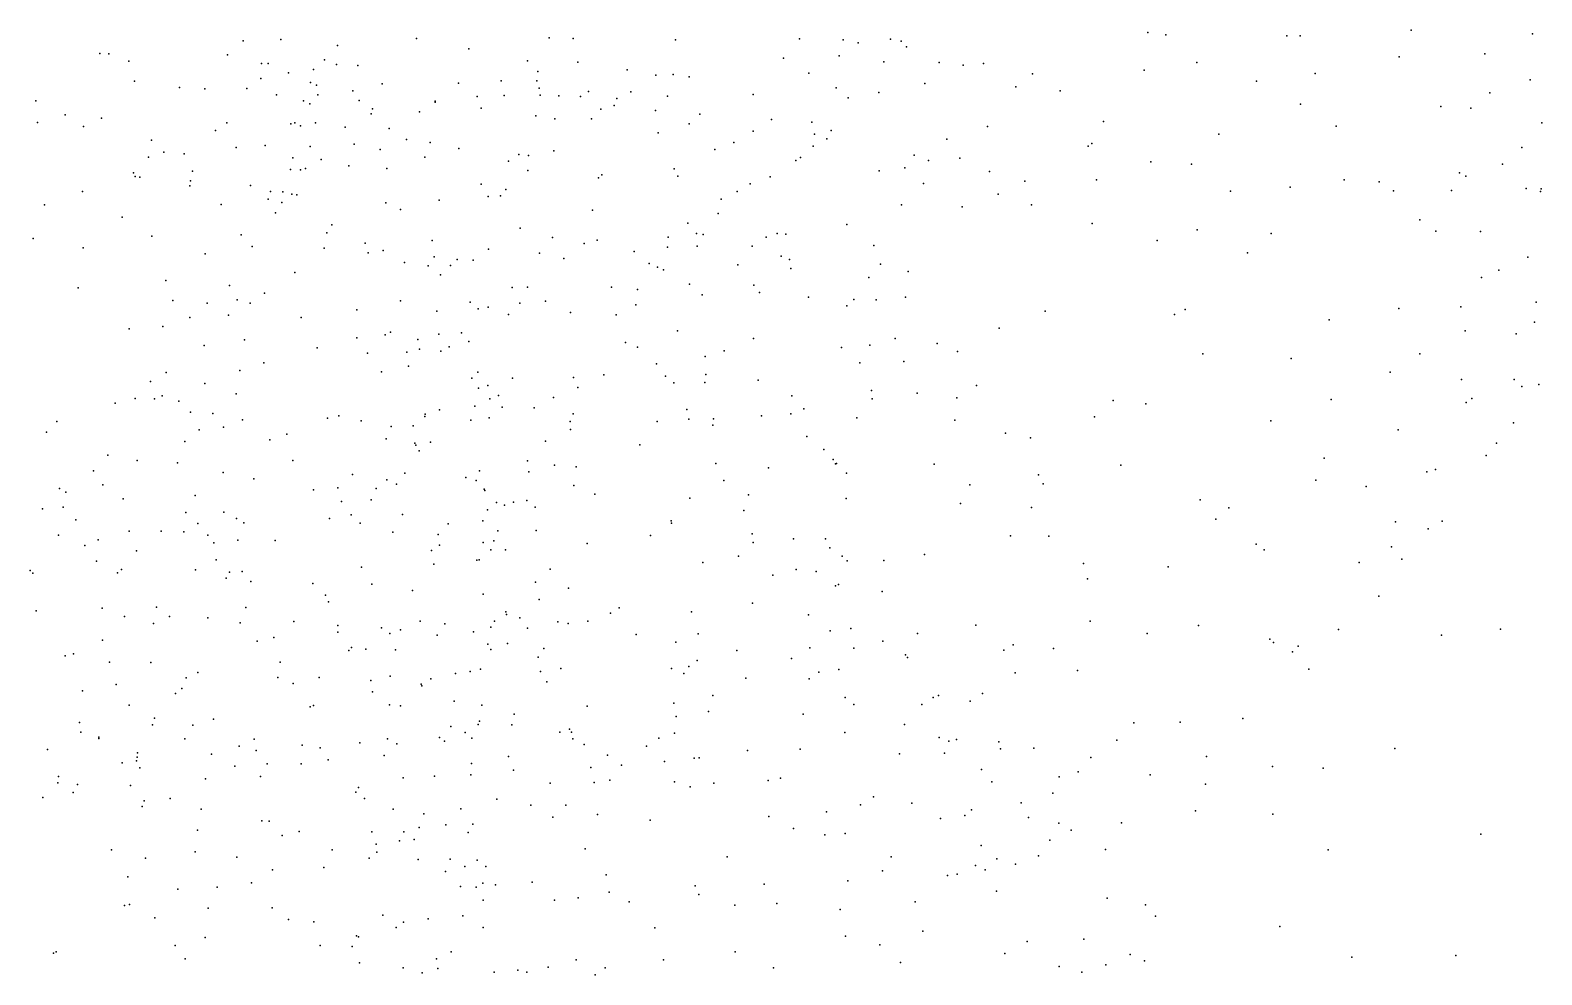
# Model space of a CAD drawing. Header units: metres. Extents: x -25 to 25, y -27.7 to 27.8.
# Drawn here: x 16.424 to 19.198, y -6.928 to -5.194 of the extents above; entities that cross this region are included whole.
import ezdxf

# ---------------------------------------------------------------- set-up
doc = ezdxf.new("R2010")
doc.units = ezdxf.units.M

msp = doc.modelspace()

# ---------------------------------------------------------------- linework, layer by layer
for p in [(16.8144, -5.2131, 13.6055), (16.8838, -5.2103, -11.1592), (17.133, -5.209, 12.4422), (17.376, -5.2075, -7.3374), (17.4204, -5.2087, -15.3638), (17.6081, -5.2113, 8.9455), (17.8356, -5.2093, 12.3674), (17.9158, -5.2111, -14.332), (18.0025, -5.2099, 7.7758), (18.0222, -5.2136, -13.8132), (18.4749, -5.1978, 9.3716), (18.5076, -5.2019, 4.6029), (18.7298, -5.204, 12.1901), (18.7541, -5.2037, 4.4079), (18.9578, -5.1935, 9.3865), (19.1803, -5.2002, 3.4838), (16.5517, -5.2361, 12.8181), (16.5683, -5.2366, 12.401), (16.7856, -5.2385, 14.849), (16.9879, -5.2217, 14.171), (17.2286, -5.2274, 9.4455), (17.9086, -5.2407, 8.6442), (17.943, -5.2166, -12.4733), (18.0317, -5.2238, 8.4491), (19.0931, -5.2371, 3.9127), (16.6049, -5.2506, -7.9821), (16.848, -5.2545, -3.4425), (16.8604, -5.2544, -0.8444), (16.9434, -5.2654, 12.4275), (16.964, -5.2481, 15.9117), (16.9857, -5.2567, 16.673), (17.0252, -5.2582, 4.1849), (17.3367, -5.2499, 9.2023), (17.3552, -5.2692, -16.0889), (17.4288, -5.2523, -15.7547), (17.5194, -5.2665, -9.1655), (17.8064, -5.2447, 7.4771), (17.9904, -5.2515, 9.6584), (18.0916, -5.2525, 8.2729), (18.1358, -5.2575, -12.685), (18.1733, -5.2544, 9.5042), (18.4677, -5.267, 12.2329), (18.5647, -5.2526, -9.6223), (18.936, -5.2426, 12.0768), (16.6154, -5.2868, 13.0316), (16.8469, -5.2823, 3.4052), (16.8981, -5.2717, -8.8731), (16.9384, -5.2897, -11.4242), (16.9495, -5.2941, 14.5163), (17.0699, -5.2922, -5.8976), (17.21, -5.2908, -7.4756), (17.2882, -5.2867, -2.5139), (17.3535, -5.2865, -15.1426), (17.5718, -5.2758, 12.4174), (17.6034, -5.2745, -12.6158), (17.633, -5.279, 4.7675), (17.8526, -5.2723, 9.8316), (18.0658, -5.2916, 4.7899), (18.2322, -5.2973, 12.2578), (18.263, -5.2737, -10.204), (18.6739, -5.2873, -12.7842), (18.7817, -5.273, -9.6069), (19.1762, -5.2847, 9.4853), (16.4342, -5.3232, -18.3157), (16.6981, -5.2984, 13.2465), (16.7446, -5.3014, 17.4275), (16.8215, -5.3005, 15.0101), (16.8758, -5.3123, 14.7306), (16.9256, -5.3229, 15.7034), (16.9515, -5.3119, 16.4326), (17.0156, -5.3046, -11.6438), (17.0275, -5.3227, 13.9925), (17.1668, -5.3237, -3.0805), (17.2439, -5.3154, -1.1128), (17.2933, -5.3135, 7.0548), (17.3576, -5.2996, -5.7353), (17.3594, -5.3125, 4.7231), (17.3936, -5.3137, -12.0808), (17.4336, -5.3152, -17.7591), (17.4483, -5.3059, -16.315), (17.5001, -5.319, 9.0819), (17.5263, -5.3065, -6.4456), (17.5932, -5.3144, -6.1492), (17.7504, -5.3115, -1.5263), (17.9031, -5.2992, -9.3662), (17.9246, -5.3174, 7.6395), (17.9809, -5.3078, -10.1286), (18.3138, -5.3045, -9.6557), (19.1022, -5.3082, -9.4014), (16.4881, -5.3491, 17.6439), (16.9371, -5.3289, 16.0445), (17.0498, -5.3467, 14.3955), (17.0518, -5.338, -11.2128), (17.1385, -5.3433, 4.5525), (17.1668, -5.3257, -11.915), (17.2513, -5.3369, 9.6326), (17.3518, -5.3508, -12.2834), (17.4711, -5.3385, -1.2959), (17.4955, -5.3314, 7.193), (17.5713, -5.3411, 10.0435), (17.6527, -5.3479, -16.9281), (18.7547, -5.3293, 9.4042), (19.0123, -5.3336, 9.4794), (19.0674, -5.3365, 11.9349), (16.437, -5.3632, 12.713), (16.5219, -5.3703, 6.9172), (16.5549, -5.355, -0.6474), (16.7637, -5.3775, 12.3931), (16.7844, -5.3636, -11.7252), (16.9019, -5.3651, 15.3051), (16.9093, -5.3633, 15.4848), (16.9196, -5.3692, -11.9047), (16.9474, -5.3633, 3.8524), (17.0019, -5.3714, 4.3676), (17.0825, -5.3738, -10.8453), (17.3863, -5.3563, -11.8231), (17.4536, -5.3564, -14.9426), (17.6332, -5.3655, 7.3201), (17.7505, -5.3789, 10.0491), (17.7843, -5.3576, -12.5454), (17.8584, -5.3621, 4.8333), (17.8939, -5.3775, -14.4696), (18.1807, -5.3705, -13.4757), (18.3931, -5.3613, 9.4532), (18.8203, -5.3697, -10.5296), (19.1976, -5.3637, 11.7446), (16.6463, -5.3955, -6.0235), (16.8552, -5.4054, 17.1975), (16.9377, -5.4069, 13.6895), (17.0185, -5.4025, -7.6536), (17.1141, -5.3942, -12.2546), (17.1578, -5.3995, -18.0316), (17.5762, -5.3816, -1.9485), (17.7153, -5.3994, -12.2893), (17.8608, -5.4065, 9.9222), (17.8632, -5.3846, 8.6995), (17.8858, -5.3931, 12.3459), (18.1058, -5.3934, 8.1543), (18.365, -5.4066, -12.9166), (18.3721, -5.4017, 4.7272), (18.6051, -5.3843, 9.4247), (16.641, -5.4268, -11.9312), (16.6692, -5.4174, -8.3748), (16.7065, -5.4204, 6.923), (16.802, -5.409, -8.6726), (16.9057, -5.4278, 6.9377), (16.9577, -5.4309, 15.1182), (17.0661, -5.4126, 6.9678), (17.1479, -5.4263, -8.9182), (17.2105, -5.4107, -2.7939), (17.3017, -5.434, 9.8728), (17.3206, -5.4218, -15.4408), (17.3382, -5.4234, -11.6293), (17.3849, -5.4149, 12.4288), (17.6801, -5.4126, 12.3937), (17.8288, -5.4324, -10.0493), (17.8376, -5.4269, 7.5234), (18.0458, -5.423, -9.6254), (18.0725, -5.4325, 7.9283), (18.1298, -5.4285, -13.904), (18.4805, -5.4351, -9.9691), (19.1612, -5.4091, -13.0434), (16.6135, -5.4554, 17.4696), (16.6162, -5.4623, -18.3145), (16.6251, -5.4631, -3.4462), (16.7214, -5.4521, 13.2077), (16.9017, -5.4494, 16.545), (16.9196, -5.4495, -18.2095), (16.9289, -5.4476, 12.4176), (17.0083, -5.4426, 14.738), (17.0785, -5.4474, 13.8928), (17.3368, -5.4512, -12.6183), (17.4725, -5.4591, 10.0939), (17.6053, -5.4482, -17.3862), (17.6125, -5.4612, -16.1457), (17.7818, -5.4625, -16.7749), (17.9817, -5.4515, 7.732), (18.0288, -5.4462, 12.2958), (18.1844, -5.4528, -9.8262), (18.5548, -5.4391, -10.1815), (19.0469, -5.4554, 4.0544), (19.0584, -5.4613, -10.9777), (19.1256, -5.4391, 9.6001), (16.5197, -5.4897, 3.0816), (16.7168, -5.4792, 3.2349), (16.7182, -5.4699, -8.1367), (16.8279, -5.4786, 13.409), (16.8648, -5.4897, 16.2311), (16.8876, -5.4903, 4.0598), (17.2513, -5.4761, -15.2331), (17.2966, -5.4857, -2.2951), (17.4667, -5.4644, 4.8869), (17.7211, -5.4893, -9.332), (17.7453, -5.4755, -16.3217), (18.0629, -5.4751, -14.1506), (18.2491, -5.4704, -10.0321), (18.3803, -5.4679, -13.1223), (18.6262, -5.4892, -12.9573), (18.7356, -5.4818, -10.302), (18.835, -5.4683, -10.0971), (18.8991, -5.4718, 12.0398), (18.9253, -5.4886, 4.2486), (19.032, -5.4876, 11.9219), (19.1691, -5.484, 3.7909), (19.1955, -5.4894, 3.1773), (19.1963, -5.4845, 3.4024), (16.4502, -5.5143, 12.3468), (16.7744, -5.5137, -0.7594), (16.8607, -5.5034, 17.0366), (16.8853, -5.5095, 3.4225), (16.904, -5.4945, 16.7598), (16.9132, -5.496, -12.2383), (17.0764, -5.5103, -1.0204), (17.1745, -5.5055, 7.0465), (17.2643, -5.4989, 9.6243), (17.2871, -5.4975, -5.765), (17.6917, -5.5036, -17.1752), (18.0225, -5.5142, 8.4451), (18.1339, -5.5178, 9.6767), (18.2002, -5.4946, 4.8132), (18.2611, -5.514, -13.6379), (16.5924, -5.5368, 6.9455), (16.8741, -5.5286, -3.4129), (17.1036, -5.5224, -11.0061), (17.4554, -5.524, -17.7144), (17.686, -5.5298, -1.4881), (18.9736, -5.5417, 9.609), (16.6468, -5.5716, 12.9358), (16.8112, -5.5692, 13.2805), (16.9681, -5.5652, 13.5609), (16.9774, -5.5505, 15.5547), (17.3231, -5.5569, -15.61), (17.3821, -5.5743, -14.9255), (17.5948, -5.5737, -10.0672), (17.6309, -5.5479, 9.0434), (17.6464, -5.5666, 7.3621), (17.6585, -5.5684, -6.2005), (17.7743, -5.5736, -9.5284), (17.7947, -5.5669, -16.1371), (17.8102, -5.5682, 10.1062), (17.9224, -5.55, 8.606), (18.3727, -5.5482, 9.5496), (18.5654, -5.5597, 9.5295), (18.7009, -5.5667, 4.4968), (19.0032, -5.5627, -10.271), (19.0849, -5.5633, 9.715), (16.429, -5.5759, 12.5251), (16.521, -5.593, 12.6606), (16.8313, -5.5905, -8.2923), (16.9634, -5.5937, -8.6006), (17.0385, -5.5844, 15.3076), (17.0442, -5.6019, -7.7809), (17.0714, -5.5976, 13.7036), (17.1614, -5.5796, -10.5393), (17.2649, -5.5952, -7.5024), (17.3584, -5.6025, 9.5163), (17.4401, -5.585, -9.0278), (17.4644, -5.5792, 7.2227), (17.5322, -5.5996, -12.06), (17.5936, -5.5918, 10.183), (17.6478, -5.59, -15.9373), (17.7485, -5.5902, 12.3507), (17.9722, -5.5887, 9.9352), (18.4921, -5.5793, 12.1585), (18.6575, -5.6021, 12.1065), (16.7447, -5.6043, 17.1975), (17.1104, -5.6199, 15.0094), (17.1544, -5.6263, 4.8561), (17.165, -5.6094, 14.5873), (17.1948, -5.6253, -3.1102), (17.2076, -5.6143, 12.4102), (17.2365, -5.6156, -11.4523), (17.4032, -5.6127, 10.181), (17.5594, -5.6217, -5.7512), (17.575, -5.6285, 9.2236), (17.7225, -5.6239, -5.9222), (17.8016, -5.6085, 4.9746), (17.8174, -5.6143, -14.5501), (17.9839, -5.6228, -16.384), (19.172, -5.6101, 11.6027), (16.6726, -5.6532, -5.9127), (16.9094, -5.6385, 15.896), (17.177, -5.6428, -15.4104), (17.5861, -5.6331, 5.011), (17.8199, -5.6308, 8.7566), (17.963, -5.6477, 7.7884), (18.0352, -5.6363, 12.2424), (19.0872, -5.6474, -10.4452), (19.1191, -5.6337, 9.8488), (16.5119, -5.6667, -3.3801), (16.7896, -5.662, 16.9674), (16.854, -5.6763, -0.87), (17.3084, -5.666, 7.1263), (17.3365, -5.6651, -12.5208), (17.4906, -5.6651, -15.7545), (17.538, -5.6692, -17.5483), (17.6335, -5.6594, -6.4189), (17.657, -5.6792, -17.365), (17.7518, -5.6613, -1.7062), (17.762, -5.6748, 7.4897), (17.8521, -5.6836, -9.9113), (18.0301, -5.6836, 8.2574), (16.6855, -5.6899, 3.087), (16.7483, -5.6948, 12.9766), (16.8035, -5.6884, 16.5156), (16.8274, -5.6947, 16.2556), (17.023, -5.7067, 12.3976), (17.1036, -5.6905, -11.1781), (17.1701, -5.7091, -2.7057), (17.231, -5.693, -10.3659), (17.2458, -5.705, 13.9902), (17.2644, -5.7019, 14.1975), (17.3223, -5.6948, -11.6812), (17.3695, -5.6911, -1.3136), (17.4156, -5.7114, -7.1821), (17.5351, -5.6979, -6.9256), (17.9226, -5.6994, 8.5386), (17.935, -5.6878, 10.0541), (17.9762, -5.6887, -16.8834), (18.2861, -5.7094, -13.8223), (18.5435, -5.7059, -13.3152), (18.9356, -5.7041, 9.7754), (19.0489, -5.7011, 3.9732), (19.1871, -5.693, 10.052), (16.667, -5.7371, 17.1571), (16.7168, -5.721, -3.4128), (16.7878, -5.7167, 16.695), (16.9212, -5.7209, 13.3326), (17.3015, -5.7153, 9.7134), (17.4992, -5.716, 12.3686), (18.202, -5.7403, 12.1764), (18.5236, -5.7156, 9.67), (18.8073, -5.7249, -13.1796), (19.1844, -5.7295, 3.3558), (16.6053, -5.7416, -18.4059), (16.8173, -5.7621, -18.328), (17.0232, -5.7581, -12.315), (17.0755, -5.7527, -8.5173), (17.085, -5.7478, 7.005), (17.1349, -5.761, -15.1385), (17.1739, -5.7513, 15.152), (17.2153, -5.7491, 14.8456), (17.2287, -5.7647, 10.0239), (17.5161, -5.767, -14.7664), (17.6119, -5.7454, -9.5142), (17.7513, -5.7596, 12.2922), (18.011, -5.7596, 8.0485), (18.088, -5.7687, -14.1165), (19.057, -5.7451, 9.9515), (19.1505, -5.7508, -13.3139), (16.743, -5.7721, 4.2629), (16.9502, -5.7763, -3.3767), (17.0429, -5.7862, 15.6831), (17.1147, -5.7845, 13.6263), (17.1384, -5.7791, 15.3586), (17.1774, -5.7829, -2.5028), (17.1927, -5.7747, -1.2065), (17.5384, -5.7751, -1.8599), (17.6626, -5.7922, -9.9902), (17.6971, -5.7819, -9.7567), (17.9126, -5.7761, -15.947), (17.9643, -5.7714, 8.3905), (18.1254, -5.7835, -16.6267), (18.5755, -5.7876, 12.028), (18.7378, -5.7962, 9.788), (18.9739, -5.7878, 11.7298), (16.6736, -5.8216, 16.9857), (16.8083, -5.818, 16.3623), (16.8524, -5.804, 13.1296), (17.0686, -5.8208, -18.2468), (17.1178, -5.8103, -11.4709), (17.2452, -5.8212, 13.8845), (17.5729, -5.8061, 9.4235), (17.9464, -5.804, -17.0986), (18.0272, -5.8014, 12.1864), (18.9196, -5.8212, 9.9313), (16.6449, -5.8383, 2.9371), (16.744, -5.8418, 12.7637), (17.2344, -5.8324, 10.3073), (17.2467, -5.8505, -18.1113), (17.2639, -5.8457, 9.8492), (17.3088, -5.8321, 7.125), (17.4207, -5.8313, 10.4024), (17.4286, -5.8493, -9.2086), (17.4766, -5.8264, 9.5544), (17.5897, -5.8287, 10.3235), (17.6049, -5.8411, 12.2948), (17.6616, -5.8403, -6.2755), (17.6636, -5.8255, 7.4171), (17.7596, -5.8362, 9.0502), (18.1602, -5.8457, -16.2958), (19.0506, -5.8345, 10.1157), (19.1469, -5.8348, 10.3839), (19.1612, -5.8478, 11.2422), (19.1921, -5.844, 10.5394), (16.58, -5.8783, 17.1814), (16.6164, -5.8694, -12.0322), (16.6517, -5.8701, 6.944), (16.6662, -5.8649, 12.5664), (16.6964, -5.8744, 4.0097), (16.8019, -5.861, 3.2547), (17.2674, -5.87, 14.682), (17.2833, -5.8643, 14.0656), (17.3839, -5.8675, 9.6951), (17.8215, -5.8647, -14.4463), (17.9678, -5.8547, 8.2111), (17.9688, -5.8704, 10.1241), (18.0512, -5.8599, 4.9363), (18.1244, -5.8682, -16.8395), (18.4111, -5.8734, 12.0293), (18.4711, -5.8794, 4.686), (18.8109, -5.8717, 11.8259), (19.0589, -5.8768, 11.4519), (19.0693, -5.8695, 3.8057), (16.7183, -5.8949, -10.9641), (16.7587, -5.8974, 3.728), (16.9697, -5.9054, 16.0033), (16.9904, -5.9013, -11.6271), (17.1481, -5.9026, -10.5062), (17.1485, -5.8986, 10.0282), (17.1747, -5.8905, -11.7635), (17.2398, -5.8838, 15.0562), (17.2661, -5.9048, 14.8623), (17.2902, -5.8854, 14.5134), (17.3485, -5.8866, -12.2424), (17.4199, -5.8977, -6.0568), (17.6288, -5.8896, -14.6118), (17.6326, -5.9077, -6.8605), (17.6776, -5.9071, 9.3502), (17.7656, -5.9013, -17.3669), (17.8195, -5.8978, 7.6436), (17.8434, -5.8884, 8.8254), (17.9409, -5.9051, 7.992), (18.3769, -5.9031, 9.9488), (16.454, -5.9311, -3.306), (16.4728, -5.9119, 6.921), (16.7336, -5.9274, 16.5085), (16.7786, -5.9219, -5.8788), (16.8133, -5.9088, 4.5715), (16.8946, -5.9353, 6.9491), (17.0312, -5.9107, -15.5277), (17.086, -5.9208, -5.9308), (17.1263, -5.9199, 15.6053), (17.2325, -5.9094, -3.0127), (17.4144, -5.9117, 12.3042), (17.4154, -5.9262, -7.2313), (17.5742, -5.9118, -17.6449), (17.6767, -5.9185, -15.6939), (18.1207, -5.9096, 10.073), (18.2136, -5.9332, 12.0654), (18.7006, -5.9107, 9.9848), (18.9343, -5.9272, 10.2422), (19.146, -5.9143, 3.5149), (16.7079, -5.9483, -10.7295), (16.8634, -5.9452, 12.3753), (17.0772, -5.9438, -8.1774), (17.1295, -5.9515, 12.3426), (17.1317, -5.9553, 13.5501), (17.1586, -5.9495, -12.08), (17.3692, -5.948, 5.0356), (17.5425, -5.9545, -10.1485), (17.8487, -5.9395, 10.2054), (18.2592, -5.9417, 4.8238), (19.1144, -5.9514, 11.0998), (16.5665, -5.9734, 17.0459), (16.6199, -5.9832, 16.8013), (16.694, -5.9877, 4.3107), (16.9058, -5.9835, 13.0775), (17.1378, -5.9658, 10.4229), (17.3364, -5.984, -14.8166), (17.6821, -5.989, -6.5131), (17.8802, -5.9635, 8.6708), (17.8976, -5.9815, 12.1544), (17.9016, -5.9894, 8.5029), (17.9035, -5.9891, -15.797), (18.0828, -5.9899, -14.07), (18.7986, -5.9792, 10.1836), (19.0953, -5.9742, 10.7905), (16.5402, -6.0021, -11.4817), (16.778, -6.0052, 12.6832), (16.834, -6.0169, 12.8534), (17.015, -6.0091, 13.2827), (17.0785, -6.0186, 15.8892), (17.1112, -6.0069, -7.8843), (17.2235, -6.0144, 15.3431), (17.2482, -6.0021, -2.3225), (17.3391, -6.0045, 14.4138), (17.3858, -5.9922, -1.5393), (17.4255, -5.995, 10.4887), (17.7784, -5.9967, 9.2311), (17.922, -6.0067, 8.3098), (18.2741, -6.0097, 10.1118), (18.4252, -5.9917, 10.0662), (18.9864, -6.0043, 11.3872), (19.0023, -6, 10.5452), (16.4777, -6.0351, 17.1964), (16.4893, -6.0414, -18.5055), (16.5572, -6.0279, -0.8451), (16.9437, -6.0372, 10.3448), (16.9881, -6.0336, 12.3298), (17.0587, -6.0347, -3.3481), (17.096, -6.0267, -15.0741), (17.2421, -6.0201, -6.1239), (17.2567, -6.0359, -8.8031), (17.2579, -6.0383, 13.8105), (17.4216, -6.0295, -15.5824), (17.4602, -6.0451, 7.1881), (17.6966, -6.02, 7.4395), (17.7418, -6.0462, 5.0439), (18.1482, -6.0283, -16.033), (18.2825, -6.0264, -16.3986), (18.783, -6.0192, 4.2707), (18.8756, -6.0312, 11.5485), (16.4466, -6.0723, -10.4377), (16.4841, -6.0693, 6.8722), (16.5943, -6.054, -6.6806), (16.7265, -6.0474, 12.4289), (16.9948, -6.0588, 6.9546), (17.0493, -6.0553, 4.8763), (17.2627, -6.0737, 7.0547), (17.2797, -6.0602, 10.572), (17.294, -6.0655, 13.9596), (17.3106, -6.06, 14.8266), (17.3349, -6.0566, 9.7982), (17.3502, -6.069, 14.2134), (17.634, -6.0523, 12.1936), (17.9212, -6.0534, -14.2151), (18.1311, -6.0623, -16.9673), (18.2614, -6.0699, 11.9564), (18.5709, -6.0554, 11.8259), (18.6236, -6.0701, 10.2113), (16.5078, -6.0924, -6.4295), (16.7093, -6.0789, 16.5733), (16.7312, -6.0993, -6.0399), (16.7791, -6.0784, 6.9226), (16.8025, -6.09, 3.3809), (16.8161, -6.0979, 16.4265), (16.9729, -6.0898, 16.1996), (17.013, -6.0832, -6.1017), (17.0293, -6.0986, 10.5366), (17.1072, -6.0826, -8.4441), (17.191, -6.0998, -1.3648), (17.2545, -6.0944, -7.5247), (17.5999, -6.094, 10.4443), (17.6007, -6.0984, -7.0718), (17.7334, -6.0751, 9.3601), (18.5992, -6.091, 4.5296), (18.9291, -6.0957, 3.9336), (19.0149, -6.0946, 3.6516), (16.4759, -6.1204, -10.0024), (16.5487, -6.129, 16.8801), (16.6055, -6.1129, -8.1165), (16.6642, -6.1131, -7.1674), (16.7058, -6.1144, 3.7156), (16.7498, -6.1203, 12.5743), (16.8048, -6.1295, -18.6768), (17.0891, -6.115, 13.411), (17.1724, -6.1195, 15.7734), (17.2818, -6.1123, -2.9156), (17.3523, -6.1119, -9.3751), (17.5624, -6.121, -14.4928), (17.7489, -6.1179, -6.7206), (17.8244, -6.127, 7.641), (17.883, -6.1271, 9.0054), (18.2226, -6.1215, -13.8891), (18.2931, -6.1226, -16.5937), (18.989, -6.1088, 11.0692), (16.5241, -6.1397, -7.592), (16.6187, -6.1491, 2.8851), (16.761, -6.1344, 10.4036), (16.8736, -6.13, -10.2964), (17.1603, -6.1486, 9.9617), (17.175, -6.1387, 13.5446), (17.2549, -6.1339, -3.1491), (17.269, -6.1475, 15.1961), (17.2745, -6.1311, -1.7213), (17.2962, -6.1471, -18.5045), (17.4457, -6.136, -18.1021), (17.7504, -6.1339, -17.5905), (17.8913, -6.1437, 7.8713), (18.0647, -6.1557, 11.9671), (18.6737, -6.1367, 11.6658), (18.688, -6.1475, 10.3993), (18.9216, -6.1416, 11.2868), (16.5457, -6.168, -18.6981), (16.5913, -6.1832, 6.8483), (16.7273, -6.1844, -0.994), (16.7652, -6.1656, -7.7579), (17.0317, -6.1791, -7.7835), (17.1646, -6.1735, 6.981), (17.2432, -6.1661, -1.9817), (17.2476, -6.1656, 15.3694), (17.3782, -6.1826, 14.6575), (17.6583, -6.1708, 7.2815), (17.7235, -6.159, 10.3628), (17.8297, -6.1833, 12.0199), (17.9138, -6.1591, 8.3737), (17.9231, -6.1677, 8.1649), (17.9903, -6.1669, 10.2295), (18.3567, -6.1723, 11.8299), (18.5123, -6.1787, 10.2937), (18.8628, -6.1706, 10.6573), (18.9407, -6.1643, 10.8707), (16.4239, -6.1854, 17.1296), (16.4285, -6.1904, -2.3713), (16.5842, -6.1899, 10.5291), (16.7835, -6.1995, -3.3667), (16.7893, -6.1886, 10.5687), (16.8129, -6.1869, -10.0796), (16.829, -6.2056, 10.2161), (16.9425, -6.2089, 10.6018), (17.0506, -6.2103, 10.0513), (17.3512, -6.2066, -6.4037), (17.7867, -6.1937, 7.4349), (17.8663, -6.1873, 9.1478), (17.9069, -6.2112, 8.6512), (18.3643, -6.2004, 10.2359), (16.9658, -6.2306, 13.0757), (17.1252, -6.2221, -18.8152), (17.255, -6.2285, 13.739), (17.358, -6.2386, -15.5725), (17.4116, -6.218, 9.7525), (17.9018, -6.2132, 8.8697), (17.9873, -6.2238, -17.2805), (18.8987, -6.2327, 11.0302), (16.435, -6.2595, 6.7235), (16.5557, -6.2542, -3.039), (16.6558, -6.2526, -8.4737), (16.8197, -6.2531, -9.8136), (16.9715, -6.2428, -1.2035), (17.2968, -6.2612, 15.0372), (17.2981, -6.2659, 12.1786), (17.4885, -6.2634, -10.1729), (17.5048, -6.2539, 10.6433), (17.6371, -6.2613, 7.0666), (17.7494, -6.2451, 7.171), (17.8519, -6.2668, -14.0978), (16.5969, -6.2695, 3.8809), (16.65, -6.2826, -9.6331), (16.6794, -6.2695, 4.4525), (16.7496, -6.2722, 16.5791), (16.8094, -6.2813, -7.4767), (16.9076, -6.2787, -18.9329), (16.9884, -6.2864, -8.519), (17.0683, -6.2908, -9.9938), (17.1036, -6.2944, 16.1613), (17.1393, -6.2781, -7.6218), (17.185, -6.2831, 15.9766), (17.2689, -6.2893, -2.4855), (17.2757, -6.2783, -10.1714), (17.3224, -6.2725, 6.9626), (17.3361, -6.2912, 14.0003), (17.3918, -6.2796, 14.1918), (17.4108, -6.2825, 14.5411), (17.4474, -6.2786, -7.314), (17.892, -6.296, 7.2098), (17.9295, -6.292, -17.5391), (18.1588, -6.2855, 10.2753), (18.3687, -6.2781, 4.7071), (18.5678, -6.2864, 10.4181), (18.8244, -6.2935, 4.0375), (19.1221, -6.2928, 3.4129), (16.5564, -6.3133, 16.8428), (16.8404, -6.3148, 12.2283), (16.871, -6.3086, 6.8525), (16.9883, -6.2986, 16.3421), (17.0839, -6.3007, 10.7049), (17.1706, -6.304, -14.8301), (17.2373, -6.2977, 15.5502), (17.2636, -6.3207, 15.2581), (17.2999, -6.3191, -9.215), (17.5358, -6.3029, -14.3188), (17.6084, -6.3168, 9.5688), (17.6496, -6.3013, 10.5262), (17.9886, -6.315, 8.0665), (18.0522, -6.3011, 11.8287), (18.2275, -6.3219, -16.0986), (18.4736, -6.3011, 11.6472), (18.6987, -6.3115, 10.5805), (18.7054, -6.3176, 11.4226), (18.7508, -6.324, 4.2525), (19.0139, -6.3042, -13.435), (16.4878, -6.3421, -8.5984), (16.5036, -6.3381, 4.0838), (17.0085, -6.3322, -15.0636), (17.0135, -6.3264, -3.362), (17.0398, -6.3297, 13.2302), (17.0942, -6.331, -9.6756), (17.2691, -6.3301, 4.975), (17.3562, -6.3442, -2.8084), (17.3666, -6.3285, -9.7661), (17.6475, -6.3505, -7.0687), (17.7203, -6.3319, 9.4568), (17.8207, -6.347, 11.8485), (17.8543, -6.3275, 4.9563), (17.9353, -6.3277, 10.3447), (18.0301, -6.3399, 7.5042), (18.034, -6.3451, 7.3326), (18.2107, -6.3315, 11.7433), (18.3015, -6.3288, -16.3162), (18.7401, -6.3344, -13.3795), (16.5692, -6.3536, -19.2234), (16.6454, -6.3543, 3.5939), (16.7317, -6.3723, -9.4583), (16.8827, -6.3537, 10.1397), (17.0843, -6.3795, -1.3736), (17.2042, -6.3744, 13.5795), (17.2313, -6.3709, 6.883), (17.25, -6.3664, 15.7162), (17.3601, -6.3705, -18.8878), (17.3976, -6.3653, 14.7925), (17.6009, -6.3651, 6.9243), (17.6235, -6.3747, -6.6956), (17.6324, -6.3616, -18.3161), (17.871, -6.3717, 9.214), (17.908, -6.3671, 9.0339), (18.2315, -6.3729, -13.7436), (18.3457, -6.3692, 10.3579), (18.7704, -6.3664, 10.8064), (16.5196, -6.406, 12.2766), (16.5814, -6.3945, 10.7934), (16.7022, -6.4018, 12.5549), (16.7103, -6.3822, 10.2236), (16.8782, -6.382, 16.4898), (16.9062, -6.3929, 10.7492), (16.9538, -6.3815, 13.0269), (17.0488, -6.3871, -6.4643), (17.141, -6.3941, 12.1486), (17.1428, -6.3968, -1.6316), (17.1592, -6.3842, -2.0891), (17.3716, -6.3896, -3.0776), (17.7372, -6.3832, -18.1094), (17.8532, -6.3844, 6.9978), (16.6053, -6.4325, 12.4292), (16.6906, -6.4114, 3.174), (16.944, -6.433, -7.2036), (17.0521, -6.408, -19.0445), (17.0831, -6.4322, 10.0244), (17.1036, -6.4337, 16.2335), (17.2021, -6.4255, 10.8498), (17.2528, -6.4324, 15.3867), (17.4456, -6.4342, 10.8518), (17.605, -6.4289, 11.8716), (17.6767, -6.4151, -14.0556), (17.9194, -6.4183, 8.8768), (17.9353, -6.4312, -17.8893), (18.06, -6.4315, 4.8485), (18.0807, -6.4185, 7.8246), (18.0905, -6.4146, 7.1846), (18.1488, -6.4255, 7.5673), (18.1714, -6.4112, 10.3723), (16.6517, -6.4562, 16.7196), (16.7602, -6.4583, 10.835), (16.9378, -6.4357, -6.7836), (17.2484, -6.4619, 15.8479), (17.3118, -6.4493, 13.9322), (17.6095, -6.4533, 4.9859), (17.6684, -6.4439, -18.5766), (17.8425, -6.4488, 11.7164), (18.6488, -6.4573, 11.2691), (16.5144, -6.4643, 12.1047), (16.5169, -6.4824, -19.616), (16.6484, -6.4685, 6.6673), (16.7222, -6.469, -1.0925), (17.196, -6.472, 16.091), (17.2219, -6.4827, -14.4002), (17.246, -6.4682, 12.0524), (17.3075, -6.4684, -15.5659), (17.3955, -6.4823, 9.7607), (17.4135, -6.4766, 14.2073), (17.4169, -6.4822, -6.646), (17.6062, -6.4839, 10.8476), (17.9185, -6.483, -13.8378), (18.0279, -6.468, 8.3425), (18.4493, -6.4647, 4.6002), (18.534, -6.4635, 11.4239), (16.4554, -6.5138, 10.9883), (16.5498, -6.4936, 4.4969), (16.5499, -6.4915, -8.7811), (16.7078, -6.4943, 12.081), (16.8072, -6.5077, -3.3147), (16.8351, -6.495, 4.7408), (16.8384, -6.5159, -9.2759), (16.9227, -6.5057, -15.2798), (16.956, -6.5106, 10.0767), (17.0287, -6.502, 13.1997), (17.0798, -6.4941, -14.7405), (17.0968, -6.5036, 4.8723), (17.1749, -6.4919, -7.4618), (17.184, -6.4985, -6.5829), (17.2343, -6.4933, -9.0028), (17.4193, -6.4945, 6.7576), (17.4401, -6.5047, -14.1044), (17.5546, -6.5081, 9.6129), (17.5775, -6.493, 6.7787), (17.7398, -6.5155, 9.4236), (17.8366, -6.5131, 9.2853), (18.0921, -6.492, -17.7078), (18.1096, -6.4986, -15.9846), (18.1237, -6.4954, 7.0332), (18.2015, -6.4998, 11.5644), (18.2041, -6.5125, 7.7606), (18.2657, -6.5115, -16.4851), (18.4179, -6.4967, 10.515), (18.928, -6.5121, 3.6347), (16.5929, -6.5386, 11.9685), (16.6189, -6.5348, -2.7026), (16.6201, -6.5279, 10.9384), (16.6207, -6.52, 10.2416), (16.7566, -6.5225, 12.6804), (16.7993, -6.5447, -19.2084), (16.8586, -6.5402, 12.0554), (16.9212, -6.5404, 6.6573), (16.9707, -6.5326, 16.4117), (17.0736, -6.5252, 6.6918), (17.2335, -6.5397, -2.4576), (17.3018, -6.5268, 11.025), (17.4829, -6.5244, 11.033), (17.5086, -6.5428, 11.7259), (17.5876, -6.5361, -18.8599), (17.642, -6.5297, 11.6282), (17.6516, -6.5294, -6.8916), (18.019, -6.5221, 11.5487), (18.1014, -6.5206, 8.2045), (18.3704, -6.5285, 11.4496), (18.5822, -6.5268, 10.7151), (18.7032, -6.5453, 4.2916), (16.4758, -6.5636, 11.8394), (16.6252, -6.5473, -2.9446), (16.7457, -6.5679, 16.6398), (16.8465, -6.5636, 12.8635), (17.1083, -6.5658, -1.9108), (17.1656, -6.563, 13.5308), (17.2326, -6.5607, 13.7152), (17.3109, -6.552, -19.0706), (17.4529, -6.5471, 14.4225), (17.4874, -6.5705, 11.2265), (17.6061, -6.573, 11.3473), (17.7781, -6.5709, 4.9296), (17.8009, -6.5668, 10.6949), (18.1692, -6.5504, 8.033), (18.1886, -6.5731, -17.0176), (18.3119, -6.5642, 7.398), (18.3468, -6.555, -13.5491), (18.4789, -6.5604, 11.2963), (18.7966, -6.5485, 3.969), (16.4744, -6.5753, -1.8986), (16.5029, -6.5928, 11.155), (16.5106, -6.5779, 3.0835), (16.6079, -6.5799, -9.1811), (17.0214, -6.5922, -15.0661), (17.0261, -6.5836, 11.9896), (17.3779, -6.5757, 11.8067), (17.4586, -6.5744, 14.6018), (17.6351, -6.5822, 11.1045), (17.6784, -6.5759, -15.6906), (17.9712, -6.6008, 10.6099), (18.3004, -6.5941, 10.5932), (18.5803, -6.5776, 11.0422), (16.447, -6.6019, 17.0393), (16.6291, -6.6187, -19.4633), (16.6328, -6.6079, 4.6726), (16.6805, -6.6041, -3.169), (16.7373, -6.6235, 6.5083), (17.037, -6.6041, 11.0381), (17.0898, -6.6232, 13.4103), (17.2143, -6.6231, 16.0582), (17.2801, -6.6052, 15.1276), (17.3424, -6.616, 11.2759), (17.4069, -6.6163, 4.9645), (17.885, -6.6282, 6.7419), (17.9477, -6.6156, 8.8551), (18.0417, -6.6124, -17.9651), (18.1512, -6.6245, 11.3928), (18.2421, -6.6117, -17.4477), (18.5621, -6.6267, 4.4627), (16.8487, -6.645, 16.5255), (16.8621, -6.6453, 10.1012), (17.1461, -6.6319, -14.2617), (17.1866, -6.652, 9.9121), (17.2361, -6.6512, 15.4386), (17.383, -6.6382, 14.1303), (17.465, -6.6332, 9.6883), (17.5612, -6.6438, 6.636), (17.7794, -6.637, 11.0761), (18.0942, -6.6408, 8.4446), (18.1387, -6.6354, 10.6192), (18.2556, -6.6386, -17.219), (18.3115, -6.6493, 7.0779), (18.4264, -6.6483, 10.7691), (18.7042, -6.6327, -13.3366), (16.7308, -6.6619, 11.131), (16.8862, -6.6719, -9.004), (16.9177, -6.6644, 6.4762), (17.051, -6.6652, -6.8689), (17.1018, -6.6819, -8.9293), (17.1095, -6.665, -3.3805), (17.1283, -6.6794, -1.5518), (17.1375, -6.6572, 16.1921), (17.2276, -6.6664, 11.7249), (17.8245, -6.6587, 10.921), (17.8823, -6.6708, 11.1946), (17.9196, -6.6683, 9.1277), (18.2951, -6.6802, 7.8866), (18.3339, -6.662, 7.6833), (19.086, -6.6694, 3.5285), (16.573, -6.6979, 11.5557), (16.7264, -6.702, 11.7765), (16.803, -6.7118, -1.1364), (16.978, -6.6981, -14.5209), (17.0589, -6.688, 11.8379), (17.0598, -6.7027, -14.8634), (17.442, -6.6965, 14.3647), (17.7025, -6.7107, -13.6925), (18.0038, -6.7108, 10.839), (18.1691, -6.6901, 11.2519), (18.274, -6.7094, 8.0406), (18.397, -6.6978, 7.2394), (18.8056, -6.698, 3.8068), (16.6352, -6.7134, 11.3438), (16.8686, -6.7348, 11.2771), (16.9627, -6.7304, 11.7239), (17.0456, -6.7132, 11.2604), (17.136, -6.7159, -2.3004), (17.1857, -6.7382, 13.7303), (17.1942, -6.7151, 11.5789), (17.2217, -6.7288, -15.236), (17.2439, -6.7172, 15.7386), (17.26, -6.7286, 6.4392), (17.988, -6.7366, 8.9964), (18.1584, -6.7267, 10.787), (18.1765, -6.7346, -16.648), (18.1975, -6.7146, -17.8147), (18.2317, -6.7246, 11.0902), (16.6031, -6.7475, -2.0427), (16.7669, -6.7667, 4.8077), (16.83, -6.759, 11.5243), (17.2135, -6.7652, 15.2974), (17.2422, -6.7669, -6.7899), (17.2544, -6.7591, -2.5483), (17.2775, -6.7624, 13.9729), (17.3451, -6.7573, 14.9449), (17.4808, -6.7438, -13.7534), (17.6441, -6.764, 9.5739), (17.7706, -6.7611, 9.459), (17.9241, -6.7551, -15.9729), (18.1073, -6.7453, 10.9751), (18.1247, -6.7431, 6.7932), (16.6948, -6.7705, 6.3572), (17.255, -6.7907, 15.1278), (17.3857, -6.7904, 14.1919), (17.4295, -6.7861, 14.7402), (17.4863, -6.7759, -6.879), (17.523, -6.7937, -7.092), (17.6509, -6.7801, -18.9521), (18.0475, -6.7934, 4.7833), (18.197, -6.7743, -13.5302), (18.4004, -6.7871, -13.4167), (16.597, -6.8004, 12.6398), (16.606, -6.7986, 10.2057), (16.6527, -6.8227, -2.2723), (16.7503, -6.8053, 12.8119), (16.8679, -6.8045, 16.4752), (17.0707, -6.8181, 16.228), (17.218, -6.8193, 15.8694), (17.717, -6.7998, 4.9119), (17.7942, -6.7966, 6.5942), (17.9102, -6.8078, -18.477), (18.4707, -6.7991, 7.4761), (18.4886, -6.8198, 7.3137), (16.8977, -6.8258, 13.0393), (16.9443, -6.8302, 6.2961), (17.0953, -6.8409, 13.6293), (17.1086, -6.8308, -1.7919), (17.1543, -6.8248, 9.9319), (17.2548, -6.841, -14.8843), (17.5698, -6.8412, 9.7179), (18.062, -6.8476, -18.1355), (18.7168, -6.8388, 4.0963), (16.69, -6.8735, -2.6165), (16.7452, -6.859, -3.1102), (16.9558, -6.8738, 16.3326), (17.0144, -6.8753, -14.2865), (17.0229, -6.8563, 4.8995), (17.0263, -6.8578, -19.2303), (17.9198, -6.8565, 9.359), (17.9827, -6.8728, 6.6583), (18.253, -6.8666, -16.8708), (18.3574, -6.8621, -17.4008), (16.4663, -6.8877, 10.2577), (16.4716, -6.8851, 12.5629), (16.7085, -6.8981, -2.856), (17.0283, -6.9056, 10.0013), (17.1695, -6.8984, -1.5493), (17.1965, -6.8854, 13.9079), (17.4258, -6.9003, 14.587), (17.586, -6.9002, -13.5931), (17.7177, -6.8853, -15.7904), (18.0209, -6.9049, -13.5543), (18.2123, -6.8882, 8.456), (18.442, -6.89, 7.6797), (18.4686, -6.9019, 7.1344), (18.8493, -6.895, -13.3762), (19.0397, -6.8918, -13.5082), (17.1082, -6.9146, -1.2822), (17.1431, -6.924, 15.4492), (17.1718, -6.9161, 15.6671), (17.275, -6.9224, 14.0924), (17.3186, -6.9189, 6.2974), (17.3351, -6.9224, -6.8986), (17.3741, -6.9136, 14.2869), (17.4607, -6.9275, -15.306), (17.4791, -6.9147, -19.1025), (17.788, -6.915, 9.7975), (18.3121, -6.9124, 8.178), (18.3535, -6.9226, -17.1395), (18.3979, -6.9092, 7.8328)]:
    msp.add_point(p)

doc.saveas('drawing.dxf')
